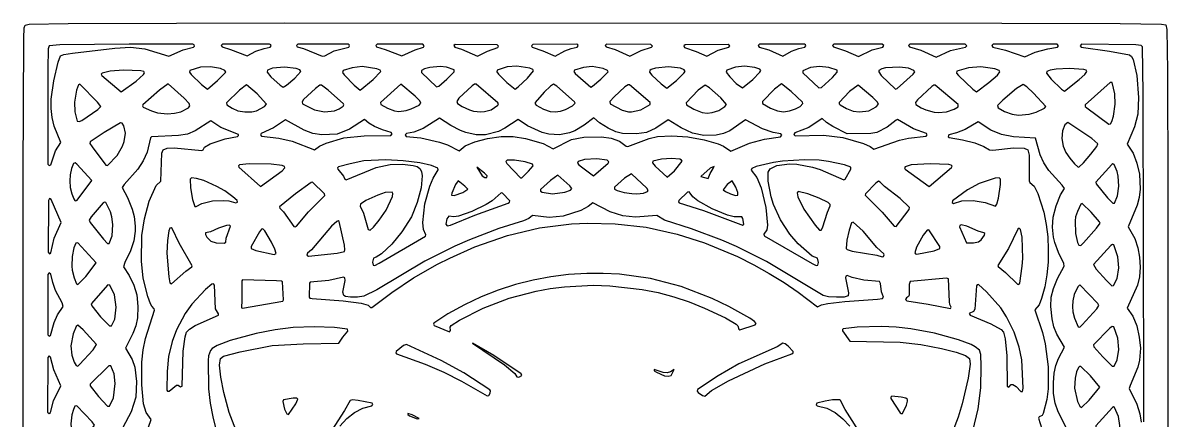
# Model space of a CAD drawing. Header units: millimetres. Extents: x 0 to 300, y 0 to 300.
# Drawn here: x 0 to 300.1, y 196.3 to 300.4 of the extents above; entities that cross this region are included whole.
import ezdxf

# ---------------------------------------------------------------- set-up
doc = ezdxf.new("R2010")
doc.units = ezdxf.units.MM
doc.layers.add('CUT', color=7, linetype='CONTINUOUS')

msp = doc.modelspace()

# ---------------------------------------------------------------- linework, layer by layer
at = {"layer": 'CUT'}
for points in [[(0, 68.6944), (0.0303, 260.6644), (0.2424, 296.3919), (0.367, 299.0922), (0.6059, 299.8416), (1.6645, 300.0868), (11.8438, 300.2685), (68.6338, 300.42), (256.5432, 300.3897), (287.5772, 300.2988), (298.418, 300.0869), (299.5629, 299.8804), (299.7839, 298.721), (299.9957, 287.8499), (300.0867, 256.7868), (300.117, 66.2102)], [(293.7922, 195.8438), (293.7879, 203.361), (293.5758, 282.0234), (293.3684, 294.1794), (293.089, 294.5095), (291.6712, 294.6368), (277.3998, 294.8048), (277.0449, 294.4222), (277.3508, 294.0356), (284.7287, 293.0536), (290.0138, 292.0871), (290.499, 291.6387), (290.9272, 290.783), (291.9012, 286.6432), (292.3289, 280.8252), (292.1438, 276.5352), (291.3204, 273.1801), (289.42, 268.6407), (290.9316, 266.2947), (291.9302, 263.6803), (292.6012, 260.804), (292.8127, 256.7924), (292.5657, 254.6756), (292.0493, 252.6709), (289.637, 246.9807), (291.3654, 243.9449), (292.1956, 241.4932), (292.6619, 238.9826), (292.8133, 236.3746), (292.6272, 233.8913), (292.1114, 231.707), (289.4019, 225.6725), (290.8708, 223.507), (291.8881, 220.9899), (292.5703, 218.0518), (292.8437, 215.1655), (292.6318, 212.0426), (292.1731, 210.1659), (290.1406, 205.3932), (289.9514, 204.5483), (291.9166, 200.5088), (292.6856, 197.9614), (293.0273, 195.7362)], [(31.6486, 190.9172), (33.6027, 196.4325), (32.2604, 198.2772), (31.6377, 200.5493), (31.1519, 205.5313), (31.1818, 211.4859), (31.4856, 214.7131), (32.0948, 217.6749), (34.4848, 225.11), (34.43, 225.4889), (33.7826, 226.1282), (33.4228, 226.8002), (32.711, 228.6798), (31.5492, 233.5036), (31.0605, 237.9975), (31.1841, 244.696), (31.8251, 249.0215), (33.1008, 253.698), (34.9295, 257.8164), (36.1479, 258.963), (36.424, 266.2736), (36.7199, 267.1673), (37.7666, 267.5658), (39.6153, 267.6925), (46.9257, 266.9444), (47.201, 267.1143), (47.5561, 267.8823), (49.0855, 268.7614), (53.0264, 270.047), (56.2498, 270.619), (56.4816, 270.8608), (56.4594, 271.1599), (51.8811, 273.0186), (49.2336, 274.7808), (45.1707, 272.1536), (43.1238, 271.2753), (40.794, 270.8789), (33.6743, 270.5766), (33.4384, 270.2882), (32.5657, 266.554), (31.5364, 264.3056), (30.0965, 262.1032), (26.5041, 258.0584), (26.0402, 257.3144), (27.4057, 254.65), (28.618, 251.5889), (29.1462, 249.6879), (29.4503, 247.112), (29.4473, 245.8395), (29.0437, 243.289), (28.1683, 240.6628), (26.7309, 237.5977), (26.3984, 236.437), (27.8153, 234.2255), (29.0471, 231.6359), (29.8404, 229.0972), (30.117, 226.0841), (29.9958, 223.1411), (29.5609, 221.0226), (28.8211, 218.9928), (26.9108, 215.1942), (28.6084, 212.1859), (29.2966, 210.1505), (29.7534, 206.4518), (29.6015, 202.2852), (28.3763, 198.4994), (26.2019, 194.3262)], [(273.473, 194.2213), (271.2968, 198.4455), (270.4953, 200.7502), (270.0908, 203.2682), (270.0606, 206.0581), (270.2769, 208.5853), (270.7101, 210.6471), (271.3911, 212.4656), (273.0053, 215.4043), (270.9992, 218.8297), (270.1984, 220.7642), (269.698, 222.8849), (269.4242, 226.0621), (269.5157, 228.5603), (270.0677, 230.8099), (271.1761, 233.4299), (272.9078, 236.682), (272.7683, 237.3798), (271.4074, 240.1963), (270.436, 242.8677), (270.0915, 244.2519), (269.8185, 246.8908), (270.0052, 249.469), (270.7968, 252.4827), (271.9572, 255.3555), (272.9959, 256.9911), (272.3683, 257.9082), (268.8995, 261.7394), (267.5491, 263.7621), (266.5829, 265.852), (265.3984, 270.2009), (259.5588, 270.5156), (256.4978, 271.1563), (253.673, 272.3053), (250.3456, 274.4637), (246.9511, 272.4679), (244.6488, 271.5592), (242.6987, 271.0956), (242.5059, 270.5807), (242.7586, 270.365), (246.2741, 269.8113), (249.4327, 268.9531), (251.8012, 268.0423), (253.3006, 267.1105), (254.2185, 267.0581), (259.6398, 267.6927), (262.3718, 267.5717), (263.381, 267.1834), (263.723, 265.7433), (263.7018, 259.0535), (263.9002, 258.6047), (265.037, 257.619), (265.9541, 255.7329), (267.5304, 250.7922), (268.177, 247.591), (268.5716, 244.3033), (268.7229, 240.9878), (268.6625, 237.6689), (268.3287, 234.3773), (267.782, 231.2129), (266.9812, 228.1934), (266.2941, 226.4877), (265.1636, 225.235), (267.1957, 219.2504), (267.8976, 216.3257), (268.7213, 210.2985), (268.7232, 204.486), (268.3528, 201.7329), (267.4082, 198.0189), (267.0842, 197.5152), (266.2884, 197.1424), (266.1329, 196.8182), (267.9288, 191.2309)], [(57.1363, 190.3438), (54.0682, 198.3053), (52.6433, 203.5504), (51.8825, 207.5339), (51.5455, 210.7321), (51.7594, 212.4724), (52.5816, 213.0196), (56.9747, 214.201), (65.298, 215.872), (73.4735, 216.3289), (82.8016, 216.4545), (83.8289, 218.0614), (85.1891, 219.6238), (85.0592, 220.1632), (81.6728, 220.5766), (76.3564, 220.7271), (70.7912, 220.5451), (66.1004, 220.0039), (61.1585, 219.0337), (54.2834, 217.1342), (50.8902, 215.8296), (49.5936, 215.0434), (49.1375, 214.5556), (48.6679, 213.1469), (48.5709, 211.948), (48.6633, 204.5154), (49.0573, 200.7701), (49.7459, 197.1478), (50.6795, 193.5603)], [(248.9812, 193.3721), (250.3657, 199.2715), (251.0605, 204.7628), (251.1513, 210.4216), (251.0027, 213.4708), (250.696, 214.6438), (249.577, 215.5308), (248.4753, 216.0998), (245.2251, 217.3166), (238.941, 219.068), (232.7332, 220.2432), (228.8841, 220.6677), (225.0188, 220.8485), (218.6398, 220.6969), (214.9992, 220.2439), (214.7688, 220.0088), (214.8004, 219.6811), (216.7182, 216.9916), (229.8826, 216.6927), (235.3552, 216.1156), (240.7375, 215.0823), (244.5359, 214.1101), (246.9801, 213.2556), (248.1122, 212.4162), (248.2077, 210.9876), (247.7169, 207.2805), (246.1417, 200.586), (245.079, 197.0628), (242.4305, 190.03)], [(83.0925, 194.7457), (84.9162, 196.7277), (86.9146, 198.2952), (89.1041, 199.4356), (91.4522, 200.0592), (91.6699, 200.352), (91.5502, 200.6967), (87.8355, 201.4578), (86.4186, 201.604), (85.7474, 201.4484), (84.2707, 198.802), (80.2074, 192.4338)], [(220.1771, 191.6244), (215.453, 199.0432), (214.271, 201.4169), (214.0072, 201.6154), (212.2096, 201.6045), (210.2132, 201.3055), (208.0741, 200.7696), (207.8521, 200.3293), (208.126, 200.0384), (210.6485, 199.4055), (212.8383, 198.2652), (214.8973, 196.6674), (216.7214, 194.6851)]]:
    msp.add_lwpolyline(points, dxfattribs=at)
for points in [[(6.8536, 263.0656), (7.2869, 263.2417), (8.56, 266.8629), (9.9814, 269.0696), (8.2164, 273.3179), (7.6368, 275.6173), (7.3636, 277.9775), (7.396, 280.3923), (8.0934, 285.212), (9.2171, 290.1348), (9.8736, 291.8038), (10.7188, 292.1441), (12.9965, 292.4783), (24.0752, 293.7832), (28.2245, 294.0257), (31.9356, 293.6542), (38.2542, 291.6999), (41.9631, 293.3188), (44.7264, 294.095), (44.9307, 294.3617), (44.8519, 294.6883), (44.5483, 294.8324), (27.8154, 294.8182), (9.7055, 294.6668), (6.8704, 294.4485), (6.661, 293.6318), (6.5109, 288.3537), (6.5659, 263.3935)], [(51.9852, 294.529), (52.1946, 294.1095), (54.4074, 293.4663), (58.7304, 291.7533), (61.0782, 292.9836), (63.2033, 293.7423), (64.7979, 294.0906), (65.0573, 294.4303), (64.9664, 294.71), (64.6683, 294.8485), (52.3301, 294.8466)], [(71.6748, 294.5348), (71.8731, 294.1147), (73.5088, 293.7351), (78.4587, 291.6965), (79.0955, 291.8291), (81.5957, 293.1357), (85.3737, 294.0906), (85.6331, 294.4303), (85.5422, 294.71), (85.2441, 294.8485), (72.0191, 294.8466)], [(92.4598, 294.5281), (92.6711, 294.1087), (94.9353, 293.4724), (99.3038, 291.7533), (102.8414, 293.397), (104.9547, 294.0938), (105.1726, 294.4355), (104.7838, 294.8338), (92.8048, 294.8466)], [(112.9753, 294.4837), (113.1689, 294.0621), (114.9152, 293.4994), (119.1109, 291.674), (121.7268, 293.0365), (124.4578, 293.9567), (124.6656, 294.2958), (124.287, 294.6914), (113.3219, 294.7921)], [(133.2876, 294.4357), (133.5024, 294.0211), (136.2576, 293.102), (139.4815, 291.6927), (142.059, 293.1268), (143.689, 293.7426), (145.2897, 294.0902), (145.5502, 294.4296), (145.4596, 294.7097), (145.1613, 294.8485), (133.6243, 294.7591)], [(152.6086, 294.5307), (152.8147, 294.111), (155.2364, 293.4428), (159.0434, 291.736), (162.0618, 293.1888), (164.7304, 294.0267), (164.9574, 294.3632), (164.5776, 294.771), (152.9533, 294.8466)], [(173.207, 294.3671), (173.422, 293.9533), (176.4316, 292.9233), (179.2581, 291.6571), (182.2389, 293.2594), (185.0049, 294.0454), (185.2451, 294.4071), (184.8521, 294.7954), (173.5424, 294.6912)], [(192.7025, 294.5156), (192.9071, 294.0963), (195.4579, 293.3791), (199.1862, 291.723), (201.4659, 292.981), (203.3762, 293.7391), (204.9563, 294.0902), (205.2169, 294.4296), (205.1263, 294.7097), (204.828, 294.8485), (193.0462, 294.831)], [(212.2119, 294.5048), (212.436, 294.1042), (215.5793, 293.1367), (218.9697, 291.6112), (222.54, 293.3192), (225.375, 294.1), (225.6115, 294.4611), (225.2215, 294.8485), (212.5614, 294.8467)], [(232.1244, 294.5358), (232.3207, 294.1156), (235.2808, 293.2562), (239.3748, 291.4503), (243.0671, 293.1609), (247.0421, 294.0814), (247.3325, 294.4506), (246.9426, 294.8485), (232.4685, 294.8466)], [(253.9276, 294.5329), (254.1643, 294.0969), (257.4733, 293.2925), (262.6025, 291.4848), (265.2524, 292.7782), (268.642, 293.6557), (271.1543, 294.0701), (271.4262, 294.4441), (271.0373, 294.8318), (254.2721, 294.8466)], [(43.6284, 287.5248), (44.1386, 286.8836), (46.8098, 284.3013), (48.3543, 283.0753), (51.0125, 285.3089), (53.1756, 287.5059), (52.9071, 287.915), (51.8017, 288.4559), (49.2047, 288.9404), (46.5358, 288.7881), (43.7772, 287.9662)], [(64.0145, 287.543), (65.0084, 286.3147), (67.3801, 284.0894), (68.2143, 283.6066), (69.0884, 284.1086), (71.2465, 285.9074), (72.8188, 287.6782), (72.5445, 288.1249), (71.6087, 288.4893), (68.5605, 288.8467), (65.4086, 288.579), (64.0595, 287.9875)], [(83.7534, 287.4426), (84.1729, 286.8139), (86.8282, 284.1009), (88.4283, 282.7961), (91.7914, 285.5431), (93.7886, 287.699), (93.6202, 288.0226), (92.7383, 288.3687), (88.9476, 289.0303), (86.26, 288.6726), (83.9033, 287.9291)], [(109.0064, 283.8425), (111.1277, 285.6669), (113.0354, 287.5639), (113.0216, 288.1149), (111.0041, 288.848), (109.3378, 289.0294), (106.6634, 288.7588), (105.2384, 288.3617), (104.4969, 287.9328), (104.492, 287.3764), (108.3639, 283.6851)], [(124.1616, 287.5997), (124.6488, 286.9463), (126.8478, 284.8096), (128.9767, 283.0857), (129.7912, 283.6343), (132.2191, 285.91), (133.8327, 287.8514), (133.6254, 288.2281), (132.8686, 288.5644), (129.4592, 289.06), (126.9472, 288.9062), (124.279, 288.0418)], [(144.3424, 287.6428), (144.7162, 287.1528), (148.8152, 283.5863), (149.3118, 283.8154), (151.428, 285.6343), (153.3696, 287.6059), (153.2134, 287.9345), (152.0788, 288.5059), (149.2005, 288.9682), (146.9287, 288.7576), (144.5472, 288.0561)], [(164.2506, 287.4785), (164.8626, 286.7029), (167.2351, 284.4521), (168.7682, 283.2706), (171.3181, 285.2817), (173.2472, 287.2412), (173.5159, 287.7226), (173.2731, 288.1384), (172.3349, 288.5192), (169.1658, 288.8771), (165.8042, 288.5794), (164.6863, 288.2155), (164.318, 287.9195)], [(184.3135, 287.5125), (185.298, 286.2681), (186.9427, 284.5636), (188.5516, 283.3562), (191.2786, 285.6058), (193.1359, 287.4891), (193.3464, 287.9159), (193.1544, 288.2703), (191.8192, 288.7559), (189.1352, 289.09), (186.7574, 288.7893), (184.4412, 288.0205)], [(209.2534, 283.5164), (212.1419, 286.1368), (213.4069, 287.5024), (213.3589, 287.9944), (211.1808, 288.7044), (208.8016, 288.969), (206.4236, 288.7278), (204.4179, 287.8796), (204.3921, 287.3471), (208.6179, 283.3664)], [(224.2701, 287.5725), (224.9283, 286.6658), (228.677, 283.0494), (229.094, 283.236), (233.3387, 287.0035), (233.7173, 287.5763), (233.5134, 287.9503), (232.0593, 288.5136), (229.7558, 288.8485), (226.0574, 288.612), (225.0694, 288.3727), (224.3291, 287.9689)], [(244.6366, 287.2719), (245.2158, 286.5918), (248.9728, 283.0151), (249.9226, 282.3567), (253.1721, 284.8008), (255.3714, 286.7593), (256.0265, 287.5704), (255.8319, 287.9135), (254.6761, 288.3759), (251.0679, 288.8788), (247.775, 288.6419), (244.7956, 287.7357)], [(268.2393, 287.2056), (269.4519, 285.6897), (272.1401, 283.0593), (272.9973, 282.544), (276.8341, 285.5541), (278.2761, 286.907), (278.8534, 287.7173), (278.6477, 288.0582), (278.0153, 288.2161), (274.233, 288.4545), (270.7692, 288.303), (269.171, 288.0426), (268.3602, 287.7215)], [(20.5222, 286.9497), (20.6447, 286.6107), (25.7576, 282.3605), (29.6421, 285.1821), (31.6154, 286.9124), (31.896, 287.3564), (31.6858, 287.7005), (30.8694, 287.8816), (26.4061, 288), (22.8884, 287.7869), (20.7298, 287.2443)], [(14.7545, 274.5579), (15.432, 274.8625), (19.6704, 277.7499), (20.3941, 278.5047), (19.5182, 279.665), (14.9015, 284.3814), (14.552, 284.1847), (14.086, 282.781), (13.5401, 279.6078), (13.5983, 277.1298), (14.1947, 274.7043)], [(31.3167, 278.6446), (31.4923, 278.3691), (33.7008, 277.379), (35.2829, 276.8648), (37.8644, 276.6023), (39.7306, 276.7521), (41.4315, 277.1434), (43.4241, 278.1629), (43.7681, 278.7056), (43.5491, 279.2548), (42.2794, 280.6618), (38.0344, 284.4346), (35.7617, 282.77), (31.4124, 278.957)], [(53.4227, 278.9376), (54.874, 278.037), (56.3486, 277.3762), (58.1747, 277.0873), (59.9631, 277.1154), (61.2016, 277.3511), (63.3032, 278.5144), (63.8267, 279.1134), (61.4005, 281.8135), (58.5882, 284.1532), (56.7203, 282.7561), (53.3721, 279.4698)], [(77.8396, 284.1115), (76.7159, 283.2365), (73.5685, 280.3018), (73.175, 279.7312), (73.3064, 279.1905), (76.4129, 277.5983), (79.0799, 277.0886), (81.6633, 277.3523), (82.8778, 277.8854), (83.8926, 278.5904), (84.0779, 278.9085), (83.974, 279.2327), (80.008, 282.7817), (78.2248, 284.1327)], [(93.7861, 279.045), (95.5623, 278.0717), (97.353, 277.3635), (98.5169, 277.2097), (100.4222, 277.4429), (101.7526, 277.8539), (103.8603, 278.8918), (104.2664, 279.4084), (103.982, 280.0184), (102.7737, 281.2287), (99.0216, 284.4006), (93.7317, 279.5672)], [(118.3661, 284.3897), (117.6955, 283.8863), (114.2275, 280.688), (113.6813, 279.8588), (113.9312, 279.3335), (115.091, 278.5038), (117.0177, 277.5986), (118.0701, 277.2904), (120.004, 277.0885), (120.9984, 277.1527), (122.701, 277.6637), (124.4682, 278.8885), (124.6048, 279.1732), (124.4784, 279.4787), (118.7563, 284.3684)], [(134.2258, 279.198), (134.4955, 278.8913), (136.4498, 277.7661), (138.1685, 277.2089), (139.4829, 277.0883), (140.8781, 277.268), (142.2301, 277.7119), (144.0386, 278.7222), (144.6895, 279.4178), (144.5517, 279.7183), (139.9372, 283.8249), (139.0712, 284.3298), (138.2459, 283.794), (136.5936, 282.236), (134.2358, 279.5244)], [(158.6385, 284.2125), (157.7501, 283.6321), (154.9245, 281.0517), (153.8481, 279.8406), (153.897, 279.2283), (157.0847, 277.5659), (158.6871, 277.1238), (159.4867, 277.0878), (161.9119, 277.597), (164.401, 279.0064), (164.4011, 279.5585), (158.9975, 284.188)], [(173.9339, 278.9582), (175.8381, 277.8138), (178.0236, 276.9671), (179.3398, 276.7865), (180.6766, 276.9071), (182.349, 277.4847), (183.9151, 278.48), (184.4008, 279.0638), (182.8752, 280.7922), (179.9043, 283.4035), (178.8064, 284.1194), (176.9461, 282.7708), (173.8416, 279.474)], [(193.8612, 279.2604), (195.9159, 278.0763), (197.7956, 277.4088), (199.3671, 277.117), (200.9393, 277.3602), (202.4865, 277.8878), (203.6641, 278.5364), (204.3929, 279.2979), (204.2724, 279.6128), (201.3207, 282.4091), (198.8155, 284.4469), (196.9649, 283.0614), (193.797, 279.7814)], [(213.9041, 279.2469), (214.1935, 278.9201), (215.8237, 277.9719), (217.5841, 277.3188), (219.2644, 277.0876), (221.7204, 277.3918), (223.6398, 278.3967), (224.2538, 279.0792), (223.8905, 279.7139), (222.7546, 280.8221), (218.8845, 284.0971), (216.649, 282.4133), (213.9141, 279.5734)], [(238.7504, 284.117), (238.2404, 283.7643), (234.4075, 280.2609), (233.907, 279.5436), (234.0148, 279.073), (235.4063, 278.1368), (236.6041, 277.6129), (238.7914, 276.9994), (239.8914, 276.9068), (242.0736, 277.092), (244.0581, 277.8113), (245.0934, 278.4457), (245.0647, 278.9904), (239.0829, 284.1007)], [(255.5909, 278.1831), (257.2782, 277.2144), (259.2599, 276.4768), (260.9105, 276.2697), (263.735, 276.5359), (265.5716, 277.0074), (267.6949, 278.061), (268.0341, 278.5323), (264.8774, 282.0332), (263.1246, 283.6327), (262.1028, 284.2539), (260.3945, 283.1913), (256.7755, 280.1455), (255.3812, 278.7305)], [(278.3537, 278.5423), (278.8016, 278.1275), (284.5505, 273.9042), (285.0129, 273.9252), (285.3908, 274.5338), (285.8204, 276.0018), (286.243, 279.0814), (286.152, 281.8282), (285.4946, 284.7954), (284.955, 284.8373), (278.421, 278.9766)], [(17.5643, 268.8278), (18.1905, 267.8899), (21.7262, 263.1646), (22.2002, 263.0439), (24.663, 265.6516), (26.1163, 268.1349), (26.5592, 269.3541), (26.905, 271.5322), (26.4722, 273.4539), (26.0062, 274.1395), (25.58, 274.1905), (21.2971, 271.7023), (17.6709, 269.2741)], [(62.2546, 271.0636), (62.5168, 270.7192), (67.0875, 270.2059), (70.5572, 269.4457), (76.4496, 267.117), (77.7272, 268.0803), (79.4879, 268.8563), (84.1116, 270.2651), (89.4143, 270.8441), (96.3922, 270.9213), (96.7583, 271.3021), (96.5211, 271.6695), (94.2054, 272.3739), (92.1668, 273.2698), (90.6488, 274.1502), (89.509, 275.0782), (85.6002, 272.534), (82.3737, 271.2121), (78.304, 271.1211), (75.9874, 271.4667), (73.7114, 272.3005), (68.8461, 275.0465), (65.6327, 272.9287), (62.4718, 271.4379)], [(100.1998, 271.0504), (100.4835, 270.6827), (104.2548, 270.2638), (109.1656, 269.1725), (111.2509, 268.4548), (114.3375, 266.9129), (115.946, 268.2049), (118.3991, 269.2816), (121.7261, 270.1453), (125.3551, 270.6321), (128.4828, 270.6626), (131.7493, 270.1402), (136.3339, 268.8043), (138.9704, 267.4503), (143.7875, 269.8247), (146.9917, 270.4776), (151.6564, 270.5412), (154.1723, 270.2373), (156.3814, 269.4041), (158.107, 268.1299), (158.5543, 268.0564), (164.1102, 270.1437), (166.3172, 270.6015), (170.0556, 270.8139), (174.2562, 270.5407), (178.542, 269.7752), (182.2139, 268.7007), (183.5832, 268.091), (185.5055, 266.8066), (190.4021, 268.9292), (194.3673, 269.9583), (198.5667, 270.5703), (198.8711, 270.9538), (198.5974, 271.3231), (196.6609, 271.7069), (193.8644, 272.6494), (189.364, 274.9894), (185.2926, 272.1682), (183.5867, 271.4285), (181.7063, 271.0305), (178.4182, 270.942), (175.4919, 271.5214), (172.5407, 272.9006), (169.1345, 275.0431), (165.9082, 272.8269), (163.4295, 271.6476), (160.827, 271.3639), (157.1499, 271.424), (155.3974, 271.8555), (153.4039, 272.788), (151.0969, 274.245), (149.584, 275.5701), (147.0788, 273.5771), (144.6183, 272.1189), (143.2816, 271.6099), (140.6454, 271.0946), (137.8309, 271.2429), (136.0392, 271.6823), (132.2377, 273.4158), (129.769, 275.0591), (126.3261, 272.8228), (124.6346, 271.9785), (121.2588, 271.0357), (118.767, 271.0661), (116.1055, 271.671), (114.7216, 272.2041), (112.1424, 273.5392), (109.21, 275.4265), (104.8925, 272.7111), (102.4356, 271.7708), (100.5059, 271.4388)], [(202.0486, 271.1721), (202.4123, 270.8449), (209.8185, 270.9655), (214.8836, 270.3561), (220.2781, 268.8329), (222.03, 268.035), (223.019, 267.2988), (229.6911, 269.7131), (232.102, 270.177), (236.6873, 270.6952), (236.9942, 271.0896), (236.7718, 271.4285), (233.4078, 272.6644), (229.2081, 275.0606), (228.8239, 274.9382), (226.4671, 273.089), (223.8259, 271.7309), (222.2131, 271.4242), (216.0198, 271.3676), (212.2727, 273.2489), (210.5739, 274.3413), (209.4247, 275.3552), (205.9878, 272.9856), (202.2907, 271.5972)], [(273.0143, 273.7112), (272.4127, 272.1155), (272.2417, 270.1004), (272.5876, 268.0839), (273.293, 266.4519), (274.3424, 264.9491), (275.5573, 263.494), (276.4682, 262.6869), (276.7636, 262.633), (277.9903, 263.7716), (279.887, 265.999), (281.4354, 268.0636), (281.7123, 268.7142), (280.1727, 270.0737), (273.7996, 274.3549)], [(82.4842, 262.43), (82.5146, 262.1055), (84.0115, 260.2492), (84.394, 259.4653), (84.6931, 259.3092), (92.589, 262.5576), (96.231, 263.2649), (99.5019, 263.3586), (102.2321, 263.0556), (103.2875, 262.7382), (104.0317, 262.2875), (104.4655, 261.499), (104.6618, 260.3124), (104.3526, 257.1564), (103.3447, 253.3449), (101.7979, 249.6138), (99.3254, 245.6105), (96.6705, 242.4044), (93.9386, 239.8576), (92.6196, 238.9985), (91.8386, 238.7606), (91.6321, 237.7305), (91.8163, 236.9212), (92.2019, 236.852), (93.3215, 237.4246), (105.5307, 244.5373), (105.5956, 244.8715), (104.9782, 246.3012), (104.8488, 248.1372), (105.3355, 252.998), (106.6469, 257.6393), (107.5448, 259.7118), (108.8429, 261.8753), (108.7216, 262.382), (107.0718, 263.0353), (104.0134, 263.7015), (99.6394, 264.2741), (95.111, 264.5152), (89.3161, 264.2417), (85.7379, 263.5195), (82.6767, 262.6491)], [(126.6016, 264.0941), (126.8599, 263.5825), (130.3884, 259.7694), (130.7142, 259.8421), (132.513, 261.5378), (133.7621, 262.96), (133.5701, 263.3879), (131.6642, 264.0079), (128.874, 264.4532), (126.9144, 264.4484)], [(145.3565, 263.667), (145.7215, 263.1803), (149.5417, 260.3624), (153.3941, 263.6682), (153.537, 263.9697), (153.1492, 264.4254), (150.4118, 264.7576), (147.1759, 264.5814), (145.5006, 264.0679)], [(164.976, 263.7396), (165.6572, 262.8799), (168.858, 259.9586), (170.7302, 261.6033), (172.7734, 264.1449), (172.6288, 264.4521), (172.1236, 264.6702), (170.007, 264.8482), (167.3448, 264.6966), (165.1208, 264.1907)], [(190.8909, 261.8368), (192.3239, 259.9032), (193.4347, 257.1685), (194.717, 252.0484), (195.1151, 247.3627), (194.9576, 246.1549), (194.2013, 245.0016), (194.2356, 244.633), (206.8455, 237.37), (207.9239, 236.8488), (208.2856, 236.8992), (208.4835, 237.6114), (208.2024, 238.7356), (206.8053, 239.2586), (203.1565, 242.4817), (200.9729, 245.0656), (198.5331, 248.8217), (196.7455, 252.7907), (196.0645, 254.866), (195.2762, 258.9287), (195.3221, 261.2981), (195.8536, 262.2049), (197.6166, 263.0113), (200.9107, 263.4489), (202.8574, 263.3555), (206.886, 262.5981), (208.9576, 261.9898), (215.1524, 259.2909), (215.4451, 259.4607), (216.9916, 262.0693), (216.9994, 262.5608), (215.2903, 263.2534), (211.0811, 264.1246), (208.6908, 264.424), (204.8004, 264.4848), (199.029, 264.1835), (196.6805, 263.8532), (192.1353, 262.7705), (190.9969, 262.2841)], [(13.2679, 263.5808), (12.7181, 262.2528), (12.3557, 260.6197), (12.2685, 259.0193), (12.4216, 257.3149), (12.8385, 255.5948), (13.3233, 254.2795), (13.584, 253.8747), (13.8911, 253.7548), (14.23, 253.9105), (18.0458, 259.0762), (14.176, 263.427), (13.7103, 263.7512)], [(56.5258, 262.9683), (56.6032, 262.5742), (62.2935, 257.5537), (67.9699, 261.6357), (68.6592, 262.4093), (68.5302, 262.7455), (67.9391, 263.0058), (65.0219, 263.3938), (59.2877, 263.4545), (56.7998, 263.2144)], [(121.5433, 259.907), (121.6645, 260.3009), (120.9979, 261.0585), (118.9979, 262.6342), (120.3312, 260.3615), (121.0888, 259.9373)], [(180.9373, 262.21), (181.1191, 262.7858), (180.1494, 262.3615), (177.6342, 260.1494), (179.6039, 259.6039), (180.0888, 260.9373)], [(231.0544, 262.4154), (231.1886, 262.0775), (237.4986, 257.5354), (243.3627, 262.5222), (243.4989, 262.8233), (243.2921, 263.1626), (242.6439, 263.3068), (237.7843, 263.4545), (232.7983, 263.1853), (231.2249, 262.6977)], [(281.2298, 258.2306), (284.2713, 254.5368), (285.6011, 253.1313), (286.0931, 253.1659), (286.8832, 255.0784), (287.2114, 257.6635), (287.0354, 260.2452), (286.7699, 261.435), (285.9415, 263.3027), (285.6725, 263.4466), (285.3585, 263.3342), (281.2022, 258.6564)], [(43.8682, 259.4332), (43.9032, 257.2068), (44.4163, 254.1289), (45.0414, 252.2666), (45.4177, 252.2552), (46.8986, 253.1053), (49.6642, 253.784), (52.6008, 253.873), (53.9976, 253.7449), (55.8299, 253.2262), (56.2085, 253.4261), (56.1755, 253.853), (55.0123, 254.8383), (52.9032, 256.3738), (50.8629, 257.5731), (47.4573, 259.1078), (45.5102, 259.6741), (44.2181, 259.786)], [(71.3648, 246.9343), (71.6837, 247.1625), (74.8777, 250.8717), (79.1252, 255.1631), (79.0512, 255.5834), (75.9093, 258.6335), (75.5709, 258.6021), (71.4052, 255.6539), (67.2609, 252.2179), (67.3134, 251.8507), (68.2945, 250.8713), (71.0157, 247.0349)], [(115.3009, 255.9676), (116.5736, 256.8161), (115.8464, 257.6342), (114.0282, 258.9979), (113.3615, 258.0282), (112.3918, 255.7858), (112.3615, 255.3009), (113.0282, 255.1797)], [(135.64, 256.3054), (136.0736, 256.0152), (138.8077, 255.6336), (142.0163, 256.0531), (143.4831, 256.553), (143.8958, 257.0278), (143.3311, 257.733), (140.1635, 260.4772), (138.2794, 259.1358), (135.6786, 256.7426)], [(155.0068, 256.8772), (155.748, 256.5244), (157.5374, 255.9889), (159.5516, 255.6629), (160.8841, 255.6032), (162.6243, 255.8046), (163.6879, 256.1838), (163.9, 256.4803), (163.5261, 257.0817), (159.4758, 260.8185), (157.6254, 259.6911), (155.0059, 257.3729)], [(187.3918, 255.9373), (186.8767, 257.3615), (185.8767, 258.9979), (184.5433, 258.0282), (183.5433, 256.6948), (184.0888, 256.21), (185.4221, 255.6039), (186.7555, 255.1494), (187.3615, 255.2403)], [(224.2168, 258.9043), (223.539, 258.393), (220.7866, 255.6478), (220.6933, 255.2545), (225.1574, 250.7709), (228.3725, 247.1347), (228.8172, 247.0157), (232.2441, 251.5045), (232.3594, 251.9983), (229.9297, 254.3768), (225.8152, 257.5238), (224.6691, 258.7065)], [(243.5442, 253.3183), (243.9161, 253.0986), (246.0229, 253.75), (249.0319, 253.872), (252.206, 253.3213), (254.8685, 252.4064), (255.2255, 252.8975), (255.6424, 254.4741), (256.2122, 258.0713), (256.1856, 259.4255), (255.826, 259.7884), (254.8373, 259.7269), (250.6342, 258.3235), (247.585, 256.6922), (243.603, 253.7462)], [(91.0206, 246.0858), (91.9132, 246.9081), (93.3827, 248.68), (95.1716, 251.3332), (96.8455, 254.9332), (96.9861, 255.7182), (96.7905, 256.0753), (94.9552, 255.9203), (93.0201, 255.259), (89.8298, 253.8455), (88.4564, 252.936), (88.3794, 252.3962), (89.2205, 250.5375), (90.4962, 246.2624)], [(111.1803, 247.2057), (112.0593, 247.4316), (118.4659, 250.0416), (127.1412, 253.2098), (127.5269, 253.4245), (127.5888, 253.7869), (125.6954, 255.7886), (125.3015, 255.8489), (122.9499, 253.8149), (121.3629, 252.8091), (117.6689, 250.9621), (114.1968, 249.733), (112.9007, 249.5459), (111.6034, 249.72), (111.0626, 249.0226), (110.8663, 247.6211)], [(171.7769, 253.546), (172.0275, 253.2799), (178.404, 251.2252), (188.1074, 247.5367), (188.6083, 247.4377), (188.9153, 247.6828), (188.7066, 249.1108), (188.4457, 249.5802), (186.4248, 249.5782), (184.6845, 250.0038), (180.612, 251.6533), (176.8602, 253.8088), (175.5506, 254.8458), (174.5977, 256.1024), (174.1966, 256.0406), (171.8566, 253.9026)], [(202.8765, 255.8501), (203.0985, 254.8504), (204.6889, 251.5984), (207.6498, 247.3679), (208.7959, 246.1055), (209.2272, 246.0631), (209.5868, 246.6799), (210.8287, 250.8213), (211.5944, 252.4516), (211.5884, 252.8595), (211.004, 253.353), (208.6637, 254.5052), (205.7076, 255.6202), (203.2038, 256.196)], [(6.9549, 254.3571), (6.6929, 253.8456), (6.5815, 240.3067), (6.9408, 239.9168), (7.3373, 240.1705), (8.2168, 243.9828), (9.9965, 248.133), (7.441, 254.1583)], [(17.6147, 248.0911), (21.1029, 243.7034), (22.1358, 242.571), (22.621, 242.5955), (23.422, 244.5906), (23.5751, 247.603), (23.3119, 249.6264), (22.9278, 250.9359), (21.7057, 253.3607), (21.3768, 253.4475), (21.0341, 253.2187), (17.8637, 249.5694), (17.364, 248.7094)], [(75.2112, 228.2494), (75.8468, 228.1452), (83.9487, 227.6015), (88.6889, 226.9643), (90.5066, 226.4321), (91.1361, 225.8439), (91.4659, 225.7946), (96.6998, 229.7486), (102.3501, 233.5752), (108.6204, 237.1496), (111.8704, 238.7901), (118.4733, 241.7111), (127.039, 244.6868), (135.3732, 246.687), (143.7286, 247.7517), (148.0042, 247.9351), (155.2295, 247.7828), (163.3421, 246.8705), (171.4419, 245.0503), (178.5941, 242.7674), (187.2466, 239.1538), (191.511, 237.0367), (195.6129, 234.7281), (199.5273, 232.3312), (203.1428, 229.8406), (208.2276, 225.9513), (209.3031, 226.5028), (210.9113, 226.9033), (215.4335, 227.4191), (223.927, 227.9961), (225.2745, 228.1641), (225.5341, 228.5382), (225.0037, 229.8981), (224.7826, 232.1219), (224.4463, 232.6518), (220.4072, 233.0049), (217.3156, 233.6716), (215.972, 234.1836), (215.6683, 234.0367), (215.5739, 233.6355), (216.3286, 229.6815), (216.252, 228.8358), (215.1895, 228.5187), (213.246, 228.4848), (211.1629, 228.6415), (209.7637, 228.976), (194.8616, 237.8466), (187.038, 241.8038), (183.1525, 243.5037), (175.2416, 246.4325), (168.1153, 248.707), (166.1427, 249.8967), (160.5579, 249.4851), (157.2206, 249.8794), (153.9384, 250.8685), (149.3406, 253.2447), (148.1005, 252.2687), (146.2395, 251.2324), (141.5417, 249.7659), (137.9137, 249.4242), (133.5398, 249.9128), (132.6275, 249.155), (131.1795, 248.5052), (124.7542, 246.4932), (117.023, 243.5939), (113.1684, 241.9242), (105.3162, 237.9376), (92.7347, 230.4498), (89.3575, 228.7759), (87.73, 228.4875), (85.8545, 228.4848), (84.5665, 228.6697), (84.1274, 228.9358), (83.8493, 229.7941), (84.4526, 232.9296), (84.3418, 233.5738), (83.9914, 233.7574), (80.1863, 232.9123), (75.2702, 232.4882), (75.0796, 232.1795), (74.9788, 228.5249)], [(277.21, 242.1088), (277.9505, 242.7636), (281.3419, 246.6054), (282.2732, 247.9608), (282.1497, 248.3121), (279.9366, 250.8228), (277.6234, 253.0706), (277.2642, 252.8821), (276.3427, 251.0066), (275.8776, 249.6206), (275.7541, 248.5693), (275.8451, 245.1922), (276.3941, 242.8414), (276.7562, 242.1984)], [(38.8721, 246.679), (38.547, 246.6251), (38.2592, 245.957), (37.9036, 243.3372), (37.7535, 240.0655), (38.2656, 233.8212), (38.5335, 232.3094), (38.9063, 232.0329), (42.721, 235.3786), (44.2671, 236.4921), (44.3888, 236.7647), (40.9387, 242.6781), (39.1052, 246.4983)], [(47.8447, 245.3647), (47.8116, 244.9613), (48.215, 244.2848), (49.2823, 243.1928), (50.6211, 242.7537), (52.764, 242.6409), (53.1933, 242.9457), (53.2829, 244.002), (54.4327, 247.1172), (54.1062, 247.4069), (53.337, 247.2751), (51.2753, 246.6276), (49.2032, 245.6839)], [(59.8624, 241.2484), (61.0362, 240.7426), (65.8516, 239.7126), (66.3345, 239.9946), (66.0244, 241.0778), (65.1098, 242.9401), (63.3689, 245.9413), (62.9189, 246.43), (62.5706, 246.3389), (62.0072, 245.6159), (59.8021, 241.7745)], [(74.438, 239.5782), (74.8163, 239.2987), (82.3585, 240.0841), (84.2423, 240.5119), (84.3902, 240.9096), (84.2482, 242.1582), (82.918, 248.3754), (82.6075, 248.4974), (82.2989, 248.3588), (80.9128, 247.1002), (75.605, 240.9142), (74.6038, 240.0184)], [(215.9751, 240.9974), (217.297, 240.6248), (223.7765, 239.5351), (225.2087, 239.0717), (225.558, 239.2055), (225.7047, 239.6076), (225.6144, 239.9204), (223.7878, 241.5775), (220.1741, 245.8279), (217.5421, 248.211), (217.1261, 247.9892), (216.5321, 246.0863), (215.9608, 243.4665), (215.7471, 241.2689)], [(233.8862, 239.8768), (234.2345, 239.7732), (238.7835, 240.7138), (240.3364, 241.3216), (240.3206, 241.7699), (237.4331, 246.168), (236.9497, 246.1204), (235.8891, 244.7716), (234.2, 241.6606), (233.7698, 240.1851)], [(245.5474, 247.3178), (245.4678, 246.9641), (247.308, 242.7896), (249.1113, 242.7517), (250.4542, 243.05), (251.1539, 243.5167), (252.0306, 244.7485), (252.0747, 245.1735), (251.857, 245.4194), (250.3348, 245.8674), (247.339, 247.1376), (245.8837, 247.4532)], [(261.024, 231.855), (261.2448, 232.1827), (261.9083, 236.6106), (262.0305, 238.6808), (261.8815, 244.286), (261.4475, 246.2975), (261.0789, 246.5711), (260.7359, 246.3733), (258.3302, 241.3152), (255.4957, 236.8695), (255.6224, 236.5669), (257.4708, 235.0336), (260.6183, 231.8911)], [(13.8305, 242.713), (13.3174, 241.4373), (12.9059, 239.1713), (12.7844, 236.6917), (12.8781, 235.5798), (13.4028, 233.5694), (14.088, 232.0365), (14.432, 231.83), (16.4782, 233.9267), (19.1725, 237.5282), (14.3549, 242.7789)], [(281.2742, 235.8378), (283.9324, 232.9061), (285.3463, 231.5303), (285.8318, 231.5833), (286.7432, 233.4183), (287.2121, 236.2078), (286.978, 239.0787), (285.9062, 242.2207), (285.5638, 242.3395), (285.1382, 242.0809), (280.5341, 237.116)], [(6.9119, 234.866), (6.5626, 234.4796), (6.5077, 218.6535), (6.899, 218.263), (7.2591, 218.5062), (8.1891, 221.872), (9.1075, 223.9284), (10.5673, 226.0544), (10.2504, 227.02), (8.5531, 230.2735), (7.8039, 232.4014), (7.3239, 234.5972)], [(107.5832, 221.4072), (107.7773, 221.1269), (111.788, 219.4639), (112.0724, 219.7526), (111.941, 220.6251), (112.2252, 221.1259), (114.3906, 222.52), (120.5873, 225.6174), (127.4692, 228.255), (134.5499, 230.1403), (138.187, 230.7824), (141.8972, 231.2683), (149.4424, 231.6319), (153.8394, 231.5097), (162.3229, 230.5705), (166.4817, 229.7145), (170.5844, 228.6197), (174.6272, 227.2814), (178.617, 225.6795), (184.1498, 223.0658), (186.9213, 221.4306), (187.3626, 220.9804), (187.649, 220.1392), (187.8844, 219.9501), (191.9423, 221.2784), (192.1923, 221.6365), (191.7655, 222.1808), (190.5418, 223.0082), (184.9863, 226.1173), (180.6346, 228.1717), (172.5194, 231.3094), (164.4594, 233.4302), (156.3259, 234.5448), (152.104, 234.7576), (147.7807, 234.7569), (143.0036, 234.4839), (138.3151, 233.8828), (133.6922, 233.0072), (129.0753, 231.8227), (124.5719, 230.371), (120.101, 228.5879), (115.6893, 226.5022), (111.3206, 224.122), (107.6837, 221.733)], [(18.0292, 226.225), (20.3724, 223.4044), (22.6623, 221.0464), (23.1764, 221.0384), (24.0965, 222.7225), (24.4233, 225.8891), (23.9719, 229.1694), (22.767, 231.7072), (22.217, 231.7231), (17.8763, 226.8154)], [(37.9292, 203.86), (38.2969, 203.86), (40.2438, 205.4723), (40.6974, 205.4279), (41.2829, 204.9884), (41.7215, 205.2299), (41.9698, 214.4005), (42.4857, 218.1417), (42.8527, 219.3548), (43.6439, 220.1154), (45.1815, 221.0669), (51.259, 223.7924), (51.2574, 224.1233), (50.4858, 225.4905), (50.1908, 231.6825), (49.9632, 232.0097), (49.5034, 231.9294), (47.8928, 230.5659), (44.2319, 226.6656), (42.5335, 224.239), (40.2859, 219.9239), (39.1337, 216.891), (38.1766, 212.9732), (37.8141, 209.0259), (37.7249, 204.1658)], [(57.2457, 225.7713), (57.5908, 225.6512), (68.0946, 227.5109), (68.2853, 227.8593), (68.038, 232.5431), (67.7569, 232.7371), (66.4377, 232.8187), (57.5144, 233.0972), (57.3361, 232.8046), (57.3594, 227.7309)], [(231.3195, 227.9409), (231.632, 227.588), (237.275, 226.7202), (243.0765, 225.5331), (243.3104, 225.9314), (242.9493, 226.5721), (242.818, 227.328), (242.5455, 233.2996), (242.0807, 233.5439), (232.533, 232.6002), (232.2709, 231.8865), (232.2918, 229.0674), (232.0899, 228.6725), (231.5393, 228.3218)], [(248.0238, 224.24), (248.2061, 223.8197), (253.6452, 221.5755), (256.3474, 220.0272), (256.9558, 219.3626), (257.4188, 217.5666), (257.8737, 213.1079), (257.9353, 205.1831), (258.4197, 204.913), (258.9492, 205.6016), (259.4645, 205.6488), (260.3107, 205.0713), (261.4963, 203.837), (261.9238, 203.832), (262.1208, 204.6471), (261.7578, 212.1029), (261.0962, 215.4043), (259.7476, 219.3308), (257.7619, 223.365), (256.2452, 225.7019), (252.5209, 229.9654), (250.4119, 231.8531), (250.0845, 231.793), (249.9272, 231.5401), (249.4706, 225.39), (249.13, 224.8049)], [(277.0246, 220.6658), (277.63, 221.23), (281.4035, 225.4858), (281.974, 226.3502), (281.7165, 226.8308), (277.0141, 231.7946), (276.4453, 231.2735), (275.5372, 229.1925), (275.1421, 227.6067), (275.0269, 226.1044), (275.1408, 224.6685), (275.5884, 223.0136), (276.5764, 220.7735)], [(14.409, 210.4694), (14.8519, 210.8464), (18.3766, 214.7626), (19.284, 216.1279), (15.8118, 219.9476), (14.3859, 221.1887), (13.9242, 220.8052), (13.144, 218.9208), (12.6028, 215.7921), (12.8134, 213.3614), (13.4537, 211.5298), (13.9921, 210.6008)], [(280.6273, 215.5342), (283.0304, 212.8683), (285.4691, 210.4568), (285.9742, 210.479), (286.7965, 212.0637), (287.2414, 214.846), (286.9402, 217.7854), (285.887, 220.7305), (285.4396, 220.8302), (284.8193, 220.3717), (280.6107, 216.0121)], [(97.7072, 213.9434), (97.9354, 213.6644), (105.4313, 210.9536), (110.3056, 208.8516), (114.9799, 206.5141), (121.6482, 202.6794), (122.0682, 202.7465), (122.4485, 203.4021), (122.5612, 203.9375), (122.3433, 204.2694), (115.585, 208.6673), (109.5701, 211.9012), (100.5124, 216.0965), (99.7082, 215.8337), (97.8053, 214.2903)], [(130.7555, 207.9979), (130.6039, 208.4221), (123.4221, 213.21), (117.8464, 216.4827), (126.2403, 210.7858), (128.9373, 208.5433), (129.4827, 207.6342), (129.9979, 207.5433)], [(176.678, 203.8937), (177.0017, 203.5054), (178.0797, 202.7681), (178.6933, 202.6134), (180.4755, 204.0325), (184.938, 206.6118), (194.3961, 211.0074), (201.5382, 213.7149), (201.8562, 213.9497), (201.8765, 214.2874), (200.5826, 215.6905), (199.7235, 216.2791), (199.1201, 216.4446), (197.6429, 215.5402), (187.6076, 211.0526), (182.1947, 207.9377), (176.7817, 204.2858)], [(6.8553, 213.1155), (6.4996, 212.7276), (6.4806, 198.4006), (6.8754, 198.0107), (7.2341, 198.2592), (8.0477, 201.3848), (9.8991, 205.2536), (8.1276, 209.5213), (7.2648, 212.8333)], [(17.6194, 205.2837), (19.8199, 202.4728), (22.1299, 199.9431), (22.6526, 199.9288), (23.7429, 202.1513), (24.2108, 205.9124), (23.9071, 208.458), (23.0465, 210.4972), (22.5194, 210.5338), (17.6338, 205.7582)], [(276.9191, 210.3624), (276.6538, 210.0933), (276.1334, 208.9184), (275.749, 207.3073), (275.6321, 204.6741), (276.3707, 201.1846), (276.9644, 199.9306), (277.3959, 199.6431), (279.4387, 201.553), (282.221, 204.9692), (279.7879, 207.9408), (277.262, 210.3679)], [(169.8464, 207.9979), (170.6645, 209.6039), (169.6948, 208.9676), (168.8767, 208.6948), (167.7858, 208.8161), (165.3918, 209.5433), (165.4524, 209.1797), (166.0585, 208.8464), (168.1191, 207.9373), (169.0888, 207.7858)], [(68.0877, 201.1954), (68.584, 199.2074), (69.1311, 197.9255), (69.5625, 197.7707), (71.5623, 200.6002), (72.0478, 201.7825), (71.7757, 202.0379), (70.8506, 202.0606), (68.3246, 201.5977)], [(227.4208, 202.3087), (227.4497, 201.9332), (229.8938, 198.24), (230.1661, 197.9937), (230.5002, 198.0188), (231.5333, 200.2091), (231.8409, 201.2535), (231.786, 201.7353), (231.4072, 202.0195), (230.1805, 202.3399), (227.7158, 202.5326)], [(13.6389, 199.9561), (13.2504, 199.1217), (12.8383, 197.6437), (12.5424, 195.3252), (12.7183, 193.4737), (13.1642, 191.5319), (13.7322, 190.034), (14.1366, 189.7217), (14.8106, 190.2288), (16.9849, 192.6138), (18.7257, 195.0004), (18.1635, 195.8686), (14.1512, 200.0065)], [(281.217, 194.3689), (283.432, 191.6477), (285.6243, 189.2771), (286.1413, 189.2959), (286.6222, 190.2311), (287.3003, 192.4976), (287.4545, 194.9148), (287.1568, 197.2473), (286.0912, 199.6196), (285.8266, 199.7444), (285.5226, 199.6244), (281.1798, 194.8152)], [(103.8464, 196.7252), (101.9979, 197.6948), (100.8767, 198.0585), (100.8464, 197.7555), (101.3312, 197.3918), (103.3615, 196.6342)]]:
    msp.add_lwpolyline(points, close=True, dxfattribs=at)

doc.saveas('drawing.dxf')
